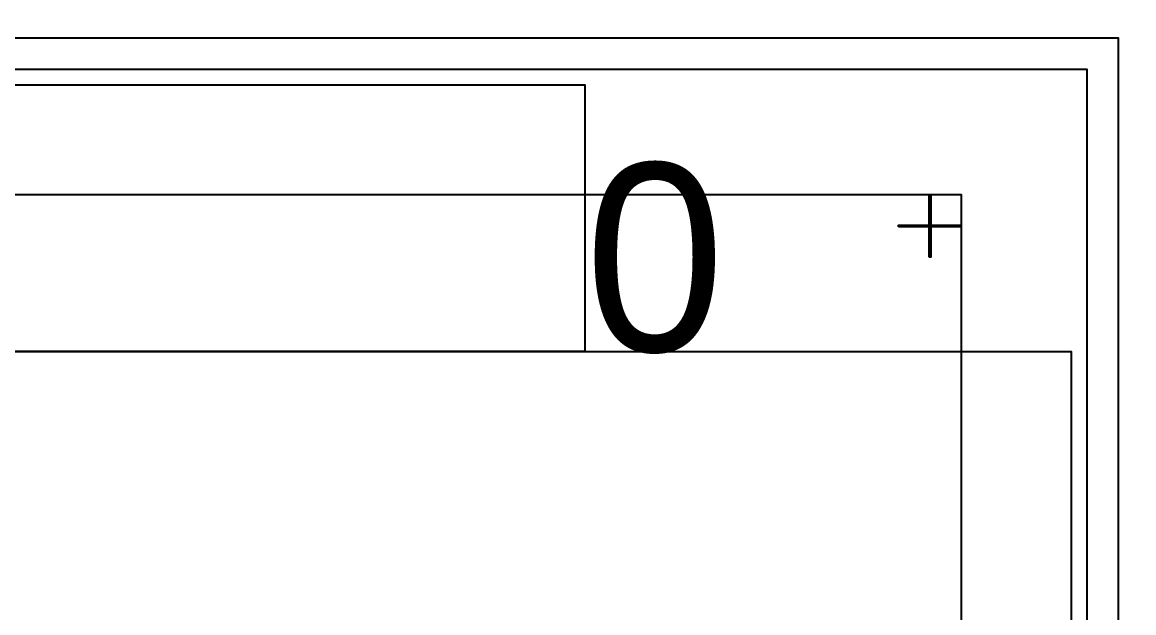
# Model space of a CAD drawing. Extents: x -50000 to 50000, y -50000 to 50000.
# Drawn here: x -39594 to -36050, y -16334 to -14450 of the extents above; entities that cross this region are included whole.
import ezdxf

# ---------------------------------------------------------------- set-up
doc = ezdxf.new("R2010")
doc.units = 0
for name, color, linetype in [('BASEMETAL3', 16, 'CONTINUOUS'), ('FRAME', 14, 'CONTINUOUS'), ('MARKERS', 8, 'CONTINUOUS'), ('XOR', 5, 'CONTINUOUS')]:
    doc.layers.add(name, color=color, linetype=linetype)

# ---------------------------------------------------------------- blocks, each defined once
blk = doc.blocks.new('CHIP_RESONATOR')
at = {"layer": 'BASEMETAL3'}
for points in [[(1700, 6000), (1700, 6850), (5300, 6850), (5300, 6000)], [(150, 1000), (150, 6000), (6850, 6000), (6850, 1000)]]:
    blk.add_lwpolyline(points, close=True, dxfattribs=at)
at = {"layer": 'FRAME'}
for points in [[(0, 0), (0, 7000), (7000, 7000), (7000, 0)], [(500, 500), (500, 6500), (6500, 6500), (6500, 500)]]:
    blk.add_lwpolyline(points, close=True, dxfattribs=at)
at = {"layer": 'MARKERS'}
for points in [[(6397.5, 6402.5), (6397.5, 6500), (6402.5, 6500), (6402.5, 6402.5)], [(6300, 6397.5), (6300, 6402.5), (6500, 6402.5), (6500, 6397.5)], [(6397.5, 6300), (6397.5, 6397.5), (6402.5, 6397.5), (6402.5, 6300)]]:
    blk.add_lwpolyline(points, close=True, dxfattribs=at)
at = {"layer": 'XOR'}
blk.add_lwpolyline([(100, 100), (100, 6900), (6900, 6900), (6900, 100)], close=True, dxfattribs=at)

msp = doc.modelspace()

# ---------------------------------------------------------------- linework, layer by layer
at = {"layer": 'FRAME'}
for radius in [50000, 49000]:
    msp.add_circle((0, 0), radius, dxfattribs=at)

# ---------------------------------------------------------------- block references
msp.add_blockref('CHIP_RESONATOR', (-43100, -21500))

# ---------------------------------------------------------------- texts
at = {"layer": 'MARKERS'}
msp.add_text('0', height=600, dxfattribs=at).set_placement((-37800, -15500))

doc.saveas('drawing.dxf')
